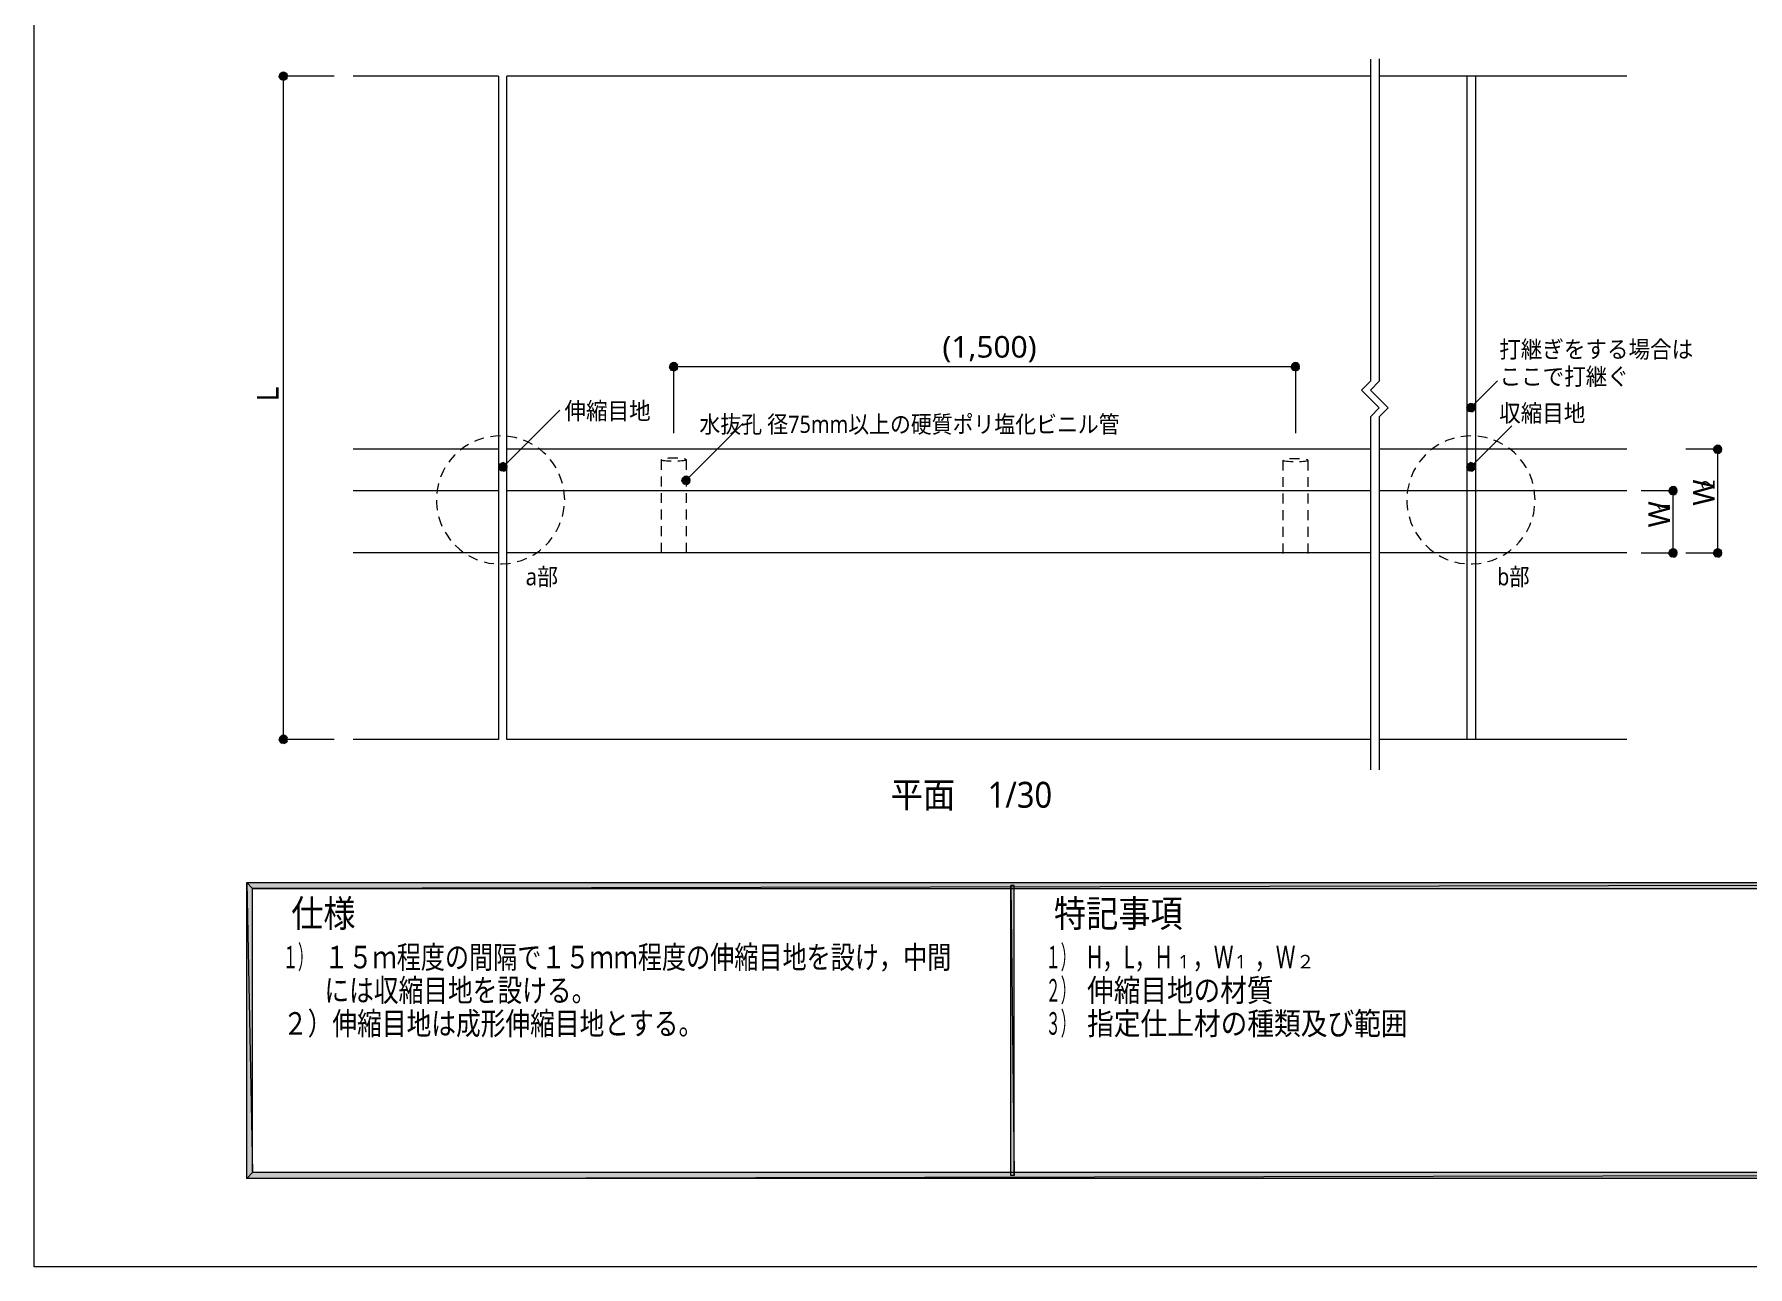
# Model space of a CAD drawing. Header units: millimetres. Extents: x 0 to 420, y 0 to 297.
# Drawn here: x 0.2 to 206.8, y 0 to 148.7 of the extents above; entities that cross this region are included whole.
import ezdxf
from ezdxf.enums import TextEntityAlignment as Align

# ---------------------------------------------------------------- set-up
doc = ezdxf.new("R2010")
doc.units = ezdxf.units.MM
doc.styles.add('kst32b', font='NotoSansJP-Variable.ttf')

msp = doc.modelspace()

# ---------------------------------------------------------------- hatches: boundary and pattern name
h = msp.add_hatch(color=7)
h.paths.add_polyline_path([(29.76, 143.81), (29.72, 143.62), (30.23, 143.62), (29.76, 143.81)])
h.paths.add_polyline_path([(29.72, 143.62), (30.23, 143.62), (29.76, 143.4), (29.72, 143.62)])
h.paths.add_polyline_path([(30.23, 143.62), (29.76, 143.4), (29.87, 143.26), (30.23, 143.62)])
h = msp.add_hatch(color=7)
h.paths.add_polyline_path([(30.23, 144.1), (30.04, 144.06), (30.23, 143.62), (30.23, 144.1)])
h.paths.add_polyline_path([(30.04, 144.06), (30.23, 143.62), (29.87, 143.95), (30.04, 144.06)])
h.paths.add_polyline_path([(30.23, 143.62), (29.87, 143.95), (29.76, 143.81), (30.23, 143.62)])
h = msp.add_hatch(color=7)
h.paths.add_polyline_path([(29.87, 143.26), (30.04, 143.15), (30.23, 143.62), (29.87, 143.26)])
h.paths.add_polyline_path([(30.04, 143.15), (30.23, 143.62), (30.23, 143.11), (30.04, 143.15)])
h.paths.add_polyline_path([(30.23, 143.62), (30.23, 143.11), (30.42, 143.15), (30.23, 143.62)])
for points in [[(30.42, 144.06), (30.23, 144.1), (30.23, 143.62), (30.42, 144.06)], [(77.49, 109.03), (77.3, 109.07), (77.3, 108.56), (77.49, 109.03)], [(152.48, 109.03), (152.29, 109.07), (152.29, 108.56), (152.48, 109.03)], [(173.65, 104.1), (173.46, 104.14), (173.46, 103.63), (173.65, 104.1)], [(203.41, 99.06), (203.22, 99.1), (203.22, 98.62), (203.41, 99.06)], [(56.92, 96.94), (56.73, 96.99), (56.73, 96.48), (56.92, 96.94)], [(78.99, 95.33), (78.8, 95.36), (78.8, 94.87), (78.99, 95.33)], [(173.65, 96.94), (173.46, 96.99), (173.46, 96.48), (173.65, 96.94)], [(198.04, 94.06), (197.84, 94.11), (197.84, 93.6), (198.04, 94.06)], [(198.04, 86.57), (197.84, 86.61), (197.84, 86.11), (198.04, 86.57)], [(203.41, 86.57), (203.22, 86.61), (203.22, 86.11), (203.41, 86.57)], [(30.42, 64.07), (30.23, 64.11), (30.23, 63.61), (30.42, 64.07)]]:
    msp.add_hatch(color=7).paths.add_polyline_path(points)
h = msp.add_hatch(color=7)
h.paths.add_polyline_path([(30.73, 143.62), (30.69, 143.81), (30.23, 143.62), (30.73, 143.62)])
h.paths.add_polyline_path([(30.69, 143.81), (30.23, 143.62), (30.59, 143.95), (30.69, 143.81)])
h.paths.add_polyline_path([(30.23, 143.62), (30.59, 143.95), (30.42, 144.06), (30.23, 143.62)])
h = msp.add_hatch(color=7)
h.paths.add_polyline_path([(30.42, 143.15), (30.59, 143.26), (30.23, 143.62), (30.42, 143.15)])
h.paths.add_polyline_path([(30.59, 143.26), (30.23, 143.62), (30.69, 143.4), (30.59, 143.26)])
h.paths.add_polyline_path([(30.23, 143.62), (30.69, 143.4), (30.73, 143.62), (30.23, 143.62)])
h = msp.add_hatch(color=7)
h.paths.add_polyline_path([(76.84, 108.75), (76.79, 108.56), (77.3, 108.56), (76.84, 108.75)])
h.paths.add_polyline_path([(76.79, 108.56), (77.3, 108.56), (76.84, 108.37), (76.79, 108.56)])
h.paths.add_polyline_path([(77.3, 108.56), (76.84, 108.37), (76.94, 108.2), (77.3, 108.56)])
h = msp.add_hatch(color=7)
h.paths.add_polyline_path([(77.3, 109.07), (77.11, 109.03), (77.3, 108.56), (77.3, 109.07)])
h.paths.add_polyline_path([(77.11, 109.03), (77.3, 108.56), (76.94, 108.92), (77.11, 109.03)])
h.paths.add_polyline_path([(77.3, 108.56), (76.94, 108.92), (76.84, 108.75), (77.3, 108.56)])
h = msp.add_hatch(color=7)
h.paths.add_polyline_path([(76.94, 108.2), (77.11, 108.1), (77.3, 108.56), (76.94, 108.2)])
h.paths.add_polyline_path([(77.11, 108.1), (77.3, 108.56), (77.3, 108.08), (77.11, 108.1)])
h.paths.add_polyline_path([(77.3, 108.56), (77.3, 108.08), (77.49, 108.1), (77.3, 108.56)])
h = msp.add_hatch(color=7)
h.paths.add_polyline_path([(77.79, 108.56), (77.77, 108.75), (77.3, 108.56), (77.79, 108.56)])
h.paths.add_polyline_path([(77.77, 108.75), (77.3, 108.56), (77.66, 108.92), (77.77, 108.75)])
h.paths.add_polyline_path([(77.3, 108.56), (77.66, 108.92), (77.49, 109.03), (77.3, 108.56)])
h = msp.add_hatch(color=7)
h.paths.add_polyline_path([(77.49, 108.1), (77.66, 108.2), (77.3, 108.56), (77.49, 108.1)])
h.paths.add_polyline_path([(77.66, 108.2), (77.3, 108.56), (77.77, 108.37), (77.66, 108.2)])
h.paths.add_polyline_path([(77.3, 108.56), (77.77, 108.37), (77.79, 108.56), (77.3, 108.56)])
h = msp.add_hatch(color=7)
h.paths.add_polyline_path([(151.83, 108.75), (151.79, 108.56), (152.29, 108.56), (151.83, 108.75)])
h.paths.add_polyline_path([(151.79, 108.56), (152.29, 108.56), (151.83, 108.37), (151.79, 108.56)])
h.paths.add_polyline_path([(152.29, 108.56), (151.83, 108.37), (151.93, 108.2), (152.29, 108.56)])
h = msp.add_hatch(color=7)
h.paths.add_polyline_path([(152.29, 109.07), (152.1, 109.03), (152.29, 108.56), (152.29, 109.07)])
h.paths.add_polyline_path([(152.1, 109.03), (152.29, 108.56), (151.93, 108.92), (152.1, 109.03)])
h.paths.add_polyline_path([(152.29, 108.56), (151.93, 108.92), (151.83, 108.75), (152.29, 108.56)])
h = msp.add_hatch(color=7)
h.paths.add_polyline_path([(151.93, 108.2), (152.1, 108.1), (152.29, 108.56), (151.93, 108.2)])
h.paths.add_polyline_path([(152.1, 108.1), (152.29, 108.56), (152.29, 108.08), (152.1, 108.1)])
h.paths.add_polyline_path([(152.29, 108.56), (152.29, 108.08), (152.48, 108.1), (152.29, 108.56)])
h = msp.add_hatch(color=7)
h.paths.add_polyline_path([(152.8, 108.56), (152.76, 108.75), (152.29, 108.56), (152.8, 108.56)])
h.paths.add_polyline_path([(152.76, 108.75), (152.29, 108.56), (152.65, 108.92), (152.76, 108.75)])
h.paths.add_polyline_path([(152.29, 108.56), (152.65, 108.92), (152.48, 109.03), (152.29, 108.56)])
h = msp.add_hatch(color=7)
h.paths.add_polyline_path([(152.48, 108.1), (152.65, 108.2), (152.29, 108.56), (152.48, 108.1)])
h.paths.add_polyline_path([(152.65, 108.2), (152.29, 108.56), (152.76, 108.37), (152.65, 108.2)])
h.paths.add_polyline_path([(152.29, 108.56), (152.76, 108.37), (152.8, 108.56), (152.29, 108.56)])
h = msp.add_hatch(color=7)
h.paths.add_polyline_path([(173, 103.82), (172.95, 103.63), (173.46, 103.63), (173, 103.82)])
h.paths.add_polyline_path([(172.95, 103.63), (173.46, 103.63), (173, 103.44), (172.95, 103.63)])
h.paths.add_polyline_path([(173.46, 103.63), (173, 103.44), (173.1, 103.29), (173.46, 103.63)])
h = msp.add_hatch(color=7)
h.paths.add_polyline_path([(173.46, 104.14), (173.27, 104.1), (173.46, 103.63), (173.46, 104.14)])
h.paths.add_polyline_path([(173.27, 104.1), (173.46, 103.63), (173.1, 103.99), (173.27, 104.1)])
h.paths.add_polyline_path([(173.46, 103.63), (173.1, 103.99), (173, 103.82), (173.46, 103.63)])
h = msp.add_hatch(color=7)
h.paths.add_polyline_path([(173.1, 103.29), (173.27, 103.17), (173.46, 103.63), (173.1, 103.29)])
h.paths.add_polyline_path([(173.27, 103.17), (173.46, 103.63), (173.46, 103.15), (173.27, 103.17)])
h.paths.add_polyline_path([(173.46, 103.63), (173.46, 103.15), (173.65, 103.17), (173.46, 103.63)])
h = msp.add_hatch(color=7)
h.paths.add_polyline_path([(173.95, 103.63), (173.93, 103.82), (173.46, 103.63), (173.95, 103.63)])
h.paths.add_polyline_path([(173.93, 103.82), (173.46, 103.63), (173.8, 103.99), (173.93, 103.82)])
h.paths.add_polyline_path([(173.46, 103.63), (173.8, 103.99), (173.65, 104.1), (173.46, 103.63)])
h = msp.add_hatch(color=7)
h.paths.add_polyline_path([(173.65, 103.17), (173.8, 103.29), (173.46, 103.63), (173.65, 103.17)])
h.paths.add_polyline_path([(173.8, 103.29), (173.46, 103.63), (173.93, 103.44), (173.8, 103.29)])
h.paths.add_polyline_path([(173.46, 103.63), (173.93, 103.44), (173.95, 103.63), (173.46, 103.63)])
h = msp.add_hatch(color=7)
h.paths.add_polyline_path([(202.76, 98.81), (202.71, 98.62), (203.22, 98.62), (202.76, 98.81)])
h.paths.add_polyline_path([(202.71, 98.62), (203.22, 98.62), (202.76, 98.42), (202.71, 98.62)])
h.paths.add_polyline_path([(203.22, 98.62), (202.76, 98.42), (202.86, 98.26), (203.22, 98.62)])
h = msp.add_hatch(color=7)
h.paths.add_polyline_path([(203.22, 99.1), (203.03, 99.06), (203.22, 98.62), (203.22, 99.1)])
h.paths.add_polyline_path([(203.03, 99.06), (203.22, 98.62), (202.86, 98.95), (203.03, 99.06)])
h.paths.add_polyline_path([(203.22, 98.62), (202.86, 98.95), (202.76, 98.81), (203.22, 98.62)])
h = msp.add_hatch(color=7)
h.paths.add_polyline_path([(202.86, 98.26), (203.03, 98.15), (203.22, 98.62), (202.86, 98.26)])
h.paths.add_polyline_path([(203.03, 98.15), (203.22, 98.62), (203.22, 98.11), (203.03, 98.15)])
h.paths.add_polyline_path([(203.22, 98.62), (203.22, 98.11), (203.41, 98.15), (203.22, 98.62)])
h = msp.add_hatch(color=7)
h.paths.add_polyline_path([(203.71, 98.62), (203.67, 98.81), (203.22, 98.62), (203.71, 98.62)])
h.paths.add_polyline_path([(203.67, 98.81), (203.22, 98.62), (203.56, 98.95), (203.67, 98.81)])
h.paths.add_polyline_path([(203.22, 98.62), (203.56, 98.95), (203.41, 99.06), (203.22, 98.62)])
h = msp.add_hatch(color=7)
h.paths.add_polyline_path([(203.41, 98.15), (203.56, 98.26), (203.22, 98.62), (203.41, 98.15)])
h.paths.add_polyline_path([(203.56, 98.26), (203.22, 98.62), (203.67, 98.42), (203.56, 98.26)])
h.paths.add_polyline_path([(203.22, 98.62), (203.67, 98.42), (203.71, 98.62), (203.22, 98.62)])
h = msp.add_hatch(color=7)
h.paths.add_polyline_path([(56.26, 96.67), (56.22, 96.48), (56.73, 96.48), (56.26, 96.67)])
h.paths.add_polyline_path([(56.22, 96.48), (56.73, 96.48), (56.26, 96.29), (56.22, 96.48)])
h.paths.add_polyline_path([(56.73, 96.48), (56.26, 96.29), (56.37, 96.12), (56.73, 96.48)])
h = msp.add_hatch(color=7)
h.paths.add_polyline_path([(56.73, 96.99), (56.54, 96.94), (56.73, 96.48), (56.73, 96.99)])
h.paths.add_polyline_path([(56.54, 96.94), (56.73, 96.48), (56.37, 96.84), (56.54, 96.94)])
h.paths.add_polyline_path([(56.73, 96.48), (56.37, 96.84), (56.26, 96.67), (56.73, 96.48)])
h = msp.add_hatch(color=7)
h.paths.add_polyline_path([(56.37, 96.12), (56.54, 96.01), (56.73, 96.48), (56.37, 96.12)])
h.paths.add_polyline_path([(56.54, 96.01), (56.73, 96.48), (56.73, 95.97), (56.54, 96.01)])
h.paths.add_polyline_path([(56.73, 96.48), (56.73, 95.97), (56.92, 96.01), (56.73, 96.48)])
h = msp.add_hatch(color=7)
h.paths.add_polyline_path([(57.23, 96.48), (57.19, 96.67), (56.73, 96.48), (57.23, 96.48)])
h.paths.add_polyline_path([(57.19, 96.67), (56.73, 96.48), (57.09, 96.84), (57.19, 96.67)])
h.paths.add_polyline_path([(56.73, 96.48), (57.09, 96.84), (56.92, 96.94), (56.73, 96.48)])
h = msp.add_hatch(color=7)
h.paths.add_polyline_path([(56.92, 96.01), (57.09, 96.12), (56.73, 96.48), (56.92, 96.01)])
h.paths.add_polyline_path([(57.09, 96.12), (56.73, 96.48), (57.19, 96.29), (57.09, 96.12)])
h.paths.add_polyline_path([(56.73, 96.48), (57.19, 96.29), (57.23, 96.48), (56.73, 96.48)])
h = msp.add_hatch(color=7)
h.paths.add_polyline_path([(78.34, 95.06), (78.3, 94.87), (78.8, 94.87), (78.34, 95.06)])
h.paths.add_polyline_path([(78.3, 94.87), (78.8, 94.87), (78.34, 94.68), (78.3, 94.87)])
h.paths.add_polyline_path([(78.8, 94.87), (78.34, 94.68), (78.44, 94.51), (78.8, 94.87)])
h = msp.add_hatch(color=7)
h.paths.add_polyline_path([(78.8, 95.36), (78.61, 95.33), (78.8, 94.87), (78.8, 95.36)])
h.paths.add_polyline_path([(78.61, 95.33), (78.8, 94.87), (78.44, 95.21), (78.61, 95.33)])
h.paths.add_polyline_path([(78.8, 94.87), (78.44, 95.21), (78.34, 95.06), (78.8, 94.87)])
h = msp.add_hatch(color=7)
h.paths.add_polyline_path([(79.29, 94.87), (79.27, 95.06), (78.8, 94.87), (79.29, 94.87)])
h.paths.add_polyline_path([(79.27, 95.06), (78.8, 94.87), (79.14, 95.21), (79.27, 95.06)])
h.paths.add_polyline_path([(78.8, 94.87), (79.14, 95.21), (78.99, 95.33), (78.8, 94.87)])
h = msp.add_hatch(color=7)
h.paths.add_polyline_path([(173, 96.67), (172.95, 96.48), (173.46, 96.48), (173, 96.67)])
h.paths.add_polyline_path([(172.95, 96.48), (173.46, 96.48), (173, 96.29), (172.95, 96.48)])
h.paths.add_polyline_path([(173.46, 96.48), (173, 96.29), (173.1, 96.12), (173.46, 96.48)])
h = msp.add_hatch(color=7)
h.paths.add_polyline_path([(173.46, 96.99), (173.27, 96.94), (173.46, 96.48), (173.46, 96.99)])
h.paths.add_polyline_path([(173.27, 96.94), (173.46, 96.48), (173.1, 96.84), (173.27, 96.94)])
h.paths.add_polyline_path([(173.46, 96.48), (173.1, 96.84), (173, 96.67), (173.46, 96.48)])
h = msp.add_hatch(color=7)
h.paths.add_polyline_path([(173.1, 96.12), (173.27, 96.01), (173.46, 96.48), (173.1, 96.12)])
h.paths.add_polyline_path([(173.27, 96.01), (173.46, 96.48), (173.46, 95.97), (173.27, 96.01)])
h.paths.add_polyline_path([(173.46, 96.48), (173.46, 95.97), (173.65, 96.01), (173.46, 96.48)])
h = msp.add_hatch(color=7)
h.paths.add_polyline_path([(173.95, 96.48), (173.93, 96.67), (173.46, 96.48), (173.95, 96.48)])
h.paths.add_polyline_path([(173.93, 96.67), (173.46, 96.48), (173.8, 96.84), (173.93, 96.67)])
h.paths.add_polyline_path([(173.46, 96.48), (173.8, 96.84), (173.65, 96.94), (173.46, 96.48)])
h = msp.add_hatch(color=7)
h.paths.add_polyline_path([(173.65, 96.01), (173.8, 96.12), (173.46, 96.48), (173.65, 96.01)])
h.paths.add_polyline_path([(173.8, 96.12), (173.46, 96.48), (173.93, 96.29), (173.8, 96.12)])
h.paths.add_polyline_path([(173.46, 96.48), (173.93, 96.29), (173.95, 96.48), (173.46, 96.48)])
h = msp.add_hatch(color=7)
h.paths.add_polyline_path([(78.44, 94.51), (78.61, 94.4), (78.8, 94.87), (78.44, 94.51)])
h.paths.add_polyline_path([(78.61, 94.4), (78.8, 94.87), (78.8, 94.36), (78.61, 94.4)])
h.paths.add_polyline_path([(78.8, 94.87), (78.8, 94.36), (78.99, 94.4), (78.8, 94.87)])
h = msp.add_hatch(color=7)
h.paths.add_polyline_path([(78.99, 94.4), (79.14, 94.51), (78.8, 94.87), (78.99, 94.4)])
h.paths.add_polyline_path([(79.14, 94.51), (78.8, 94.87), (79.27, 94.68), (79.14, 94.51)])
h.paths.add_polyline_path([(78.8, 94.87), (79.27, 94.68), (79.29, 94.87), (78.8, 94.87)])
h = msp.add_hatch(color=7)
h.paths.add_polyline_path([(197.38, 93.79), (197.34, 93.6), (197.84, 93.6), (197.38, 93.79)])
h.paths.add_polyline_path([(197.34, 93.6), (197.84, 93.6), (197.38, 93.41), (197.34, 93.6)])
h.paths.add_polyline_path([(197.84, 93.6), (197.38, 93.41), (197.48, 93.26), (197.84, 93.6)])
h = msp.add_hatch(color=7)
h.paths.add_polyline_path([(197.84, 94.11), (197.65, 94.06), (197.84, 93.6), (197.84, 94.11)])
h.paths.add_polyline_path([(197.65, 94.06), (197.84, 93.6), (197.48, 93.96), (197.65, 94.06)])
h.paths.add_polyline_path([(197.84, 93.6), (197.48, 93.96), (197.38, 93.79), (197.84, 93.6)])
h = msp.add_hatch(color=7)
h.paths.add_polyline_path([(197.48, 93.26), (197.65, 93.15), (197.84, 93.6), (197.48, 93.26)])
h.paths.add_polyline_path([(197.65, 93.15), (197.84, 93.6), (197.84, 93.11), (197.65, 93.15)])
h.paths.add_polyline_path([(197.84, 93.6), (197.84, 93.11), (198.04, 93.15), (197.84, 93.6)])
h = msp.add_hatch(color=7)
h.paths.add_polyline_path([(198.35, 93.6), (198.31, 93.79), (197.84, 93.6), (198.35, 93.6)])
h.paths.add_polyline_path([(198.31, 93.79), (197.84, 93.6), (198.2, 93.96), (198.31, 93.79)])
h.paths.add_polyline_path([(197.84, 93.6), (198.2, 93.96), (198.04, 94.06), (197.84, 93.6)])
h = msp.add_hatch(color=7)
h.paths.add_polyline_path([(198.04, 93.15), (198.2, 93.26), (197.84, 93.6), (198.04, 93.15)])
h.paths.add_polyline_path([(198.2, 93.26), (197.84, 93.6), (198.31, 93.41), (198.2, 93.26)])
h.paths.add_polyline_path([(197.84, 93.6), (198.31, 93.41), (198.35, 93.6), (197.84, 93.6)])
h = msp.add_hatch(color=7)
h.paths.add_polyline_path([(197.38, 86.3), (197.34, 86.11), (197.84, 86.11), (197.38, 86.3)])
h.paths.add_polyline_path([(197.34, 86.11), (197.84, 86.11), (197.38, 85.92), (197.34, 86.11)])
h.paths.add_polyline_path([(197.84, 86.11), (197.38, 85.92), (197.48, 85.75), (197.84, 86.11)])
h = msp.add_hatch(color=7)
h.paths.add_polyline_path([(197.84, 86.61), (197.65, 86.57), (197.84, 86.11), (197.84, 86.61)])
h.paths.add_polyline_path([(197.65, 86.57), (197.84, 86.11), (197.48, 86.47), (197.65, 86.57)])
h.paths.add_polyline_path([(197.84, 86.11), (197.48, 86.47), (197.38, 86.3), (197.84, 86.11)])
h = msp.add_hatch(color=7)
h.paths.add_polyline_path([(197.48, 85.75), (197.65, 85.64), (197.84, 86.11), (197.48, 85.75)])
h.paths.add_polyline_path([(197.65, 85.64), (197.84, 86.11), (197.84, 85.6), (197.65, 85.64)])
h.paths.add_polyline_path([(197.84, 86.11), (197.84, 85.6), (198.04, 85.64), (197.84, 86.11)])
h = msp.add_hatch(color=7)
h.paths.add_polyline_path([(198.35, 86.11), (198.31, 86.3), (197.84, 86.11), (198.35, 86.11)])
h.paths.add_polyline_path([(198.31, 86.3), (197.84, 86.11), (198.2, 86.47), (198.31, 86.3)])
h.paths.add_polyline_path([(197.84, 86.11), (198.2, 86.47), (198.04, 86.57), (197.84, 86.11)])
h = msp.add_hatch(color=7)
h.paths.add_polyline_path([(198.04, 85.64), (198.2, 85.75), (197.84, 86.11), (198.04, 85.64)])
h.paths.add_polyline_path([(198.2, 85.75), (197.84, 86.11), (198.31, 85.92), (198.2, 85.75)])
h.paths.add_polyline_path([(197.84, 86.11), (198.31, 85.92), (198.35, 86.11), (197.84, 86.11)])
h = msp.add_hatch(color=7)
h.paths.add_polyline_path([(202.76, 86.3), (202.71, 86.11), (203.22, 86.11), (202.76, 86.3)])
h.paths.add_polyline_path([(202.71, 86.11), (203.22, 86.11), (202.76, 85.92), (202.71, 86.11)])
h.paths.add_polyline_path([(203.22, 86.11), (202.76, 85.92), (202.86, 85.75), (203.22, 86.11)])
h = msp.add_hatch(color=7)
h.paths.add_polyline_path([(203.22, 86.61), (203.03, 86.57), (203.22, 86.11), (203.22, 86.61)])
h.paths.add_polyline_path([(203.03, 86.57), (203.22, 86.11), (202.86, 86.47), (203.03, 86.57)])
h.paths.add_polyline_path([(203.22, 86.11), (202.86, 86.47), (202.76, 86.3), (203.22, 86.11)])
h = msp.add_hatch(color=7)
h.paths.add_polyline_path([(202.86, 85.75), (203.03, 85.64), (203.22, 86.11), (202.86, 85.75)])
h.paths.add_polyline_path([(203.03, 85.64), (203.22, 86.11), (203.22, 85.6), (203.03, 85.64)])
h.paths.add_polyline_path([(203.22, 86.11), (203.22, 85.6), (203.41, 85.64), (203.22, 86.11)])
h = msp.add_hatch(color=7)
h.paths.add_polyline_path([(203.71, 86.11), (203.67, 86.3), (203.22, 86.11), (203.71, 86.11)])
h.paths.add_polyline_path([(203.67, 86.3), (203.22, 86.11), (203.56, 86.47), (203.67, 86.3)])
h.paths.add_polyline_path([(203.22, 86.11), (203.56, 86.47), (203.41, 86.57), (203.22, 86.11)])
h = msp.add_hatch(color=7)
h.paths.add_polyline_path([(203.41, 85.64), (203.56, 85.75), (203.22, 86.11), (203.41, 85.64)])
h.paths.add_polyline_path([(203.56, 85.75), (203.22, 86.11), (203.67, 85.92), (203.56, 85.75)])
h.paths.add_polyline_path([(203.22, 86.11), (203.67, 85.92), (203.71, 86.11), (203.22, 86.11)])
h = msp.add_hatch(color=7)
h.paths.add_polyline_path([(30.23, 64.11), (30.04, 64.07), (30.23, 63.61), (30.23, 64.11)])
h.paths.add_polyline_path([(30.04, 64.07), (30.23, 63.61), (29.87, 63.97), (30.04, 64.07)])
h.paths.add_polyline_path([(30.23, 63.61), (29.87, 63.97), (29.76, 63.8), (30.23, 63.61)])
h = msp.add_hatch(color=7)
h.paths.add_polyline_path([(30.73, 63.61), (30.69, 63.8), (30.23, 63.61), (30.73, 63.61)])
h.paths.add_polyline_path([(30.69, 63.8), (30.23, 63.61), (30.59, 63.97), (30.69, 63.8)])
h.paths.add_polyline_path([(30.23, 63.61), (30.59, 63.97), (30.42, 64.07), (30.23, 63.61)])
h = msp.add_hatch(color=7)
h.paths.add_polyline_path([(29.76, 63.8), (29.72, 63.61), (30.23, 63.61), (29.76, 63.8)])
h.paths.add_polyline_path([(29.72, 63.61), (30.23, 63.61), (29.76, 63.42), (29.72, 63.61)])
h.paths.add_polyline_path([(30.23, 63.61), (29.76, 63.42), (29.87, 63.25), (30.23, 63.61)])
h = msp.add_hatch(color=7)
h.paths.add_polyline_path([(29.87, 63.25), (30.04, 63.14), (30.23, 63.61), (29.87, 63.25)])
h.paths.add_polyline_path([(30.04, 63.14), (30.23, 63.61), (30.23, 63.1), (30.04, 63.14)])
h.paths.add_polyline_path([(30.23, 63.61), (30.23, 63.1), (30.42, 63.14), (30.23, 63.61)])
h = msp.add_hatch(color=7)
h.paths.add_polyline_path([(30.42, 63.14), (30.59, 63.25), (30.23, 63.61), (30.42, 63.14)])
h.paths.add_polyline_path([(30.59, 63.25), (30.23, 63.61), (30.69, 63.42), (30.59, 63.25)])
h.paths.add_polyline_path([(30.23, 63.61), (30.69, 63.42), (30.73, 63.61), (30.23, 63.61)])
h = msp.add_hatch(color=7)
h.paths.add_polyline_path([(393.83, 11.35), (394.53, 10.65), (393.83, 45.64), (393.83, 11.35)])
h.paths.add_polyline_path([(394.53, 10.65), (393.83, 45.64), (394.53, 46.33), (394.53, 10.65)])
h.paths.add_polyline_path([(393.83, 45.64), (394.53, 46.33), (26.52, 45.64), (393.83, 45.64)])
h.paths.add_polyline_path([(394.53, 46.33), (26.52, 45.64), (25.82, 46.33), (394.53, 46.33)])
h.paths.add_polyline_path([(26.52, 45.64), (25.82, 46.33), (26.52, 11.35), (26.52, 45.64)])
h.paths.add_polyline_path([(25.82, 46.33), (26.52, 11.35), (25.82, 10.65), (25.82, 46.33)])
h.paths.add_polyline_path([(26.52, 11.35), (25.82, 10.65), (393.83, 11.35), (26.52, 11.35)])
h.paths.add_polyline_path([(25.82, 10.65), (393.83, 11.35), (394.53, 10.65), (25.82, 10.65)])
h = msp.add_hatch(color=7)
h.paths.add_polyline_path([(118.39, 46), (117.98, 46), (118.39, 10.99), (118.39, 46)])
h.paths.add_polyline_path([(117.98, 46), (118.39, 10.99), (117.98, 10.99), (117.98, 46)])

# ---------------------------------------------------------------- linework, layer by layer
at = {"lineweight": 13}
msp.add_lwpolyline([(0.19, 0), (0.19, 296.97), (420.16, 296.97), (420.16, 0)], close=True, dxfattribs=at)
for points in [[(161.33, 145.67), (161.33, 106.81), (160.27, 105.75), (162.41, 103.61), (161.33, 102.53)], [(162.41, 145.69), (162.41, 106.81), (161.33, 105.75), (163.47, 103.61), (162.41, 102.53)], [(30.23, 63.61), (30.23, 143.62)], [(36.36, 143.62), (30.23, 143.62)], [(56.18, 143.62), (56.18, 63.61), (38.67, 63.61)], [(56.18, 143.62), (38.67, 143.62)], [(57.17, 63.61), (57.17, 143.62)], [(161.33, 143.62), (57.17, 143.62)], [(192.28, 143.62), (162.41, 143.62)], [(173.02, 63.61), (173.02, 143.62)], [(174.03, 63.61), (174.03, 143.62)], [(152.29, 108.56), (77.3, 108.56), (77.3, 100.56)], [(152.29, 108.56), (152.29, 100.56)], [(173.46, 103.63), (176.68, 106.87)], [(56.73, 96.48), (63.56, 103.31)], [(78.8, 94.87), (85.64, 101.71)], [(161.33, 102.53), (161.33, 59.92)], [(162.41, 102.53), (162.41, 59.92)], [(173.46, 96.48), (178.39, 101.43)], [(54.42, 99.95), (54.25, 99.91), (53.51, 99.65), (53.28, 99.55)], [(56.41, 100.22), (55.82, 100.2), (55.2, 100.12)], [(58.42, 99.95), (58.19, 100.01), (57.4, 100.16), (57.21, 100.18)], [(60.28, 99.19), (59.69, 99.5), (59.18, 99.69)], [(171.45, 99.95), (171.3, 99.91), (170.54, 99.65), (170.31, 99.55)], [(173.46, 100.22), (172.87, 100.2), (172.25, 100.12)], [(175.45, 99.95), (175.24, 100.01), (174.46, 100.16), (174.27, 100.18)], [(177.31, 99.19), (176.74, 99.5), (176.23, 99.69)], [(56.18, 98.62), (38.67, 98.62)], [(50.95, 97.96), (50.88, 97.9), (50.36, 97.28), (50.17, 97.03)], [(52.56, 99.19), (52.09, 98.91), (51.54, 98.49)], [(161.33, 98.62), (57.17, 98.62)], [(61.87, 97.96), (61.66, 98.17), (61.07, 98.68), (60.96, 98.74)], [(63.12, 96.35), (62.72, 96.96), (62.42, 97.35)], [(75.8, 97.37), (75.8, 96.14)], [(75.8, 97.37), (75.82, 97.32), (75.9, 97.3), (76.03, 97.26), (76.22, 97.24), (76.43, 97.22), (76.67, 97.22), (76.94, 97.2), (77, 97.2)], [(77.81, 97.51), (77.79, 97.51), (77.51, 97.51), (77.22, 97.51), (76.94, 97.51), (76.67, 97.51), (76.58, 97.49)], [(77.81, 97.2), (78.04, 97.22), (78.27, 97.24), (78.49, 97.26), (78.63, 97.28), (78.74, 97.3), (78.78, 97.35), (78.78, 97.37), (78.74, 97.41), (78.63, 97.43), (78.61, 97.43)], [(78.8, 97.37), (78.8, 96.14)], [(150.79, 97.28), (150.79, 96.05)], [(150.79, 97.28), (150.81, 97.26), (150.9, 97.22), (151.02, 97.2), (151.21, 97.18), (151.43, 97.16), (151.68, 97.13), (151.93, 97.13), (152, 97.13)], [(152.8, 97.43), (152.78, 97.43), (152.51, 97.45), (152.23, 97.45), (151.93, 97.45), (151.68, 97.43), (151.57, 97.43)], [(152.8, 97.13), (153.03, 97.13), (153.27, 97.16), (153.48, 97.18), (153.63, 97.22), (153.73, 97.24), (153.8, 97.26), (153.8, 97.3), (153.73, 97.32), (153.63, 97.37), (153.61, 97.37)], [(153.8, 97.28), (153.8, 96.05)], [(192.28, 98.62), (162.41, 98.62)], [(168, 97.96), (167.92, 97.9), (167.41, 97.28), (167.22, 97.03)], [(169.59, 99.19), (169.14, 98.91), (168.59, 98.49)], [(178.92, 97.96), (178.71, 98.17), (178.1, 98.68), (177.99, 98.74)], [(180.15, 96.35), (179.77, 96.96), (179.45, 97.35)], [(203.22, 86.11), (203.22, 98.62), (199.37, 98.62)], [(49.72, 96.35), (49.51, 95.95), (49.19, 95.25)], [(63.88, 94.49), (63.78, 94.85), (63.5, 95.59), (63.48, 95.63)], [(75.8, 95.33), (75.8, 94.13)], [(78.8, 95.33), (78.8, 94.13)], [(150.79, 95.25), (150.79, 94.06)], [(153.8, 95.25), (153.8, 94.06)], [(166.77, 96.35), (166.54, 95.95), (166.24, 95.25)], [(180.91, 94.49), (180.83, 94.85), (180.55, 95.59), (180.53, 95.63)], [(56.18, 93.6), (38.67, 93.6)], [(48.94, 94.49), (48.94, 94.47), (48.77, 93.68), (48.75, 93.28)], [(161.33, 93.6), (57.17, 93.6)], [(64.16, 92.5), (64.11, 93.28), (64.05, 93.7)], [(75.8, 93.32), (75.8, 92.14)], [(78.8, 93.32), (78.8, 92.14)], [(150.79, 93.26), (150.79, 92.05)], [(153.8, 93.26), (153.8, 92.05)], [(192.28, 93.6), (162.41, 93.6)], [(165.99, 94.49), (165.99, 94.47), (165.82, 93.68), (165.78, 93.28)], [(181.19, 92.5), (181.14, 93.28), (181.08, 93.7)], [(197.84, 86.11), (197.84, 93.6), (193.99, 93.6)], [(48.7, 92.48), (48.7, 92.1), (48.77, 91.31), (48.79, 91.27)], [(63.88, 90.51), (63.99, 90.91), (64.11, 91.69), (64.11, 91.72)], [(75.8, 91.33), (75.8, 90.13)], [(78.8, 91.33), (78.8, 90.13)], [(150.79, 91.25), (150.79, 90.06)], [(153.8, 91.25), (153.8, 90.06)], [(165.73, 92.48), (165.73, 92.1), (165.82, 91.31), (165.82, 91.27)], [(180.93, 90.51), (181.04, 90.91), (181.14, 91.69), (181.14, 91.72)], [(48.96, 90.49), (49.19, 89.77), (49.36, 89.34)], [(63.12, 88.65), (63.14, 88.69), (63.5, 89.39), (63.63, 89.75)], [(75.8, 89.32), (75.8, 88.14)], [(78.8, 89.32), (78.8, 88.14)], [(150.79, 89.26), (150.79, 88.05)], [(153.8, 89.26), (153.8, 88.05)], [(165.99, 90.49), (166.22, 89.77), (166.41, 89.34)], [(180.17, 88.65), (180.19, 88.69), (180.55, 89.39), (180.68, 89.75)], [(49.74, 88.62), (49.89, 88.35), (50.36, 87.69), (50.42, 87.63)], [(50.97, 87.02), (51.46, 86.55), (51.88, 86.23)], [(61.89, 87.04), (62.23, 87.4), (62.67, 87.97)], [(75.8, 87.33), (75.8, 86.11)], [(78.8, 87.33), (78.8, 86.11)], [(150.79, 87.25), (150.79, 86.04)], [(153.8, 87.25), (153.8, 86.04)], [(166.77, 88.62), (166.94, 88.35), (167.41, 87.69), (167.47, 87.63)], [(168, 87.02), (168.51, 86.55), (168.93, 86.23)], [(178.94, 87.04), (179.26, 87.4), (179.73, 87.97)], [(56.18, 86.11), (38.67, 86.11)], [(52.58, 85.79), (52.79, 85.66), (53.51, 85.32), (53.66, 85.28)], [(54.44, 85.03), (55.03, 84.88), (55.63, 84.81)], [(56.43, 84.77), (56.62, 84.77), (57.4, 84.84), (57.64, 84.88)], [(161.33, 86.11), (57.17, 86.11)], [(58.44, 85.05), (58.95, 85.2), (59.58, 85.45)], [(60.3, 85.81), (60.39, 85.87), (61.07, 86.32), (61.3, 86.51)], [(192.28, 86.11), (162.41, 86.11)], [(169.61, 85.79), (169.82, 85.66), (170.54, 85.32), (170.71, 85.28)], [(171.47, 85.03), (172.08, 84.88), (172.68, 84.81)], [(173.48, 84.77), (173.65, 84.77), (174.46, 84.84), (174.69, 84.88)], [(175.47, 85.05), (176, 85.2), (176.61, 85.45)], [(177.33, 85.81), (177.44, 85.87), (178.1, 86.32), (178.33, 86.51)], [(193.99, 86.11), (197.84, 86.11)], [(199.37, 86.11), (203.22, 86.11)], [(36.36, 63.61), (30.23, 63.61)], [(161.33, 63.61), (57.17, 63.61)], [(192.28, 63.61), (162.41, 63.61)]]:
    msp.add_lwpolyline(points, dxfattribs=at)
at = {"lineweight": 0}
for points in [[(29.76, 143.81), (29.72, 143.62), (30.23, 143.62)], [(29.72, 143.62), (30.23, 143.62), (29.76, 143.4)], [(30.23, 143.62), (29.87, 143.95), (29.76, 143.81)], [(30.23, 143.62), (29.76, 143.4), (29.87, 143.26)], [(30.04, 144.06), (30.23, 143.62), (29.87, 143.95)], [(29.87, 143.26), (30.04, 143.15), (30.23, 143.62)], [(30.23, 144.1), (30.04, 144.06), (30.23, 143.62)], [(30.04, 143.15), (30.23, 143.62), (30.23, 143.11)], [(30.42, 144.06), (30.23, 144.1), (30.23, 143.62)], [(30.23, 143.62), (30.59, 143.95), (30.42, 144.06)], [(30.69, 143.81), (30.23, 143.62), (30.59, 143.95)], [(30.73, 143.62), (30.69, 143.81), (30.23, 143.62)], [(30.23, 143.62), (30.23, 143.11), (30.42, 143.15)], [(30.42, 143.15), (30.59, 143.26), (30.23, 143.62)], [(30.59, 143.26), (30.23, 143.62), (30.69, 143.4)], [(30.23, 143.62), (30.69, 143.4), (30.73, 143.62)], [(76.84, 108.75), (76.79, 108.56), (77.3, 108.56)], [(76.79, 108.56), (77.3, 108.56), (76.84, 108.37)], [(77.3, 108.56), (76.94, 108.92), (76.84, 108.75)], [(77.3, 108.56), (76.84, 108.37), (76.94, 108.2)], [(77.11, 109.03), (77.3, 108.56), (76.94, 108.92)], [(76.94, 108.2), (77.11, 108.1), (77.3, 108.56)], [(77.3, 109.07), (77.11, 109.03), (77.3, 108.56)], [(77.11, 108.1), (77.3, 108.56), (77.3, 108.08)], [(77.49, 109.03), (77.3, 109.07), (77.3, 108.56)], [(77.3, 108.56), (77.66, 108.92), (77.49, 109.03)], [(77.77, 108.75), (77.3, 108.56), (77.66, 108.92)], [(77.79, 108.56), (77.77, 108.75), (77.3, 108.56)], [(77.3, 108.56), (77.3, 108.08), (77.49, 108.1)], [(77.49, 108.1), (77.66, 108.2), (77.3, 108.56)], [(77.66, 108.2), (77.3, 108.56), (77.77, 108.37)], [(77.3, 108.56), (77.77, 108.37), (77.79, 108.56)], [(151.83, 108.75), (151.79, 108.56), (152.29, 108.56)], [(151.79, 108.56), (152.29, 108.56), (151.83, 108.37)], [(152.29, 108.56), (151.93, 108.92), (151.83, 108.75)], [(152.29, 108.56), (151.83, 108.37), (151.93, 108.2)], [(152.1, 109.03), (152.29, 108.56), (151.93, 108.92)], [(151.93, 108.2), (152.1, 108.1), (152.29, 108.56)], [(152.29, 109.07), (152.1, 109.03), (152.29, 108.56)], [(152.1, 108.1), (152.29, 108.56), (152.29, 108.08)], [(152.48, 109.03), (152.29, 109.07), (152.29, 108.56)], [(152.29, 108.56), (152.65, 108.92), (152.48, 109.03)], [(152.76, 108.75), (152.29, 108.56), (152.65, 108.92)], [(152.8, 108.56), (152.76, 108.75), (152.29, 108.56)], [(152.29, 108.56), (152.29, 108.08), (152.48, 108.1)], [(152.48, 108.1), (152.65, 108.2), (152.29, 108.56)], [(152.65, 108.2), (152.29, 108.56), (152.76, 108.37)], [(152.29, 108.56), (152.76, 108.37), (152.8, 108.56)], [(173, 103.82), (172.95, 103.63), (173.46, 103.63)], [(172.95, 103.63), (173.46, 103.63), (173, 103.44)], [(173.46, 103.63), (173.1, 103.99), (173, 103.82)], [(173.46, 103.63), (173, 103.44), (173.1, 103.29)], [(173.27, 104.1), (173.46, 103.63), (173.1, 103.99)], [(173.1, 103.29), (173.27, 103.17), (173.46, 103.63)], [(173.46, 104.14), (173.27, 104.1), (173.46, 103.63)], [(173.27, 103.17), (173.46, 103.63), (173.46, 103.15)], [(173.65, 104.1), (173.46, 104.14), (173.46, 103.63)], [(173.46, 103.63), (173.8, 103.99), (173.65, 104.1)], [(173.93, 103.82), (173.46, 103.63), (173.8, 103.99)], [(173.95, 103.63), (173.93, 103.82), (173.46, 103.63)], [(173.46, 103.63), (173.46, 103.15), (173.65, 103.17)], [(173.65, 103.17), (173.8, 103.29), (173.46, 103.63)], [(173.8, 103.29), (173.46, 103.63), (173.93, 103.44)], [(173.46, 103.63), (173.93, 103.44), (173.95, 103.63)], [(202.76, 98.81), (202.71, 98.62), (203.22, 98.62)], [(202.71, 98.62), (203.22, 98.62), (202.76, 98.42)], [(203.22, 98.62), (202.86, 98.95), (202.76, 98.81)], [(203.22, 98.62), (202.76, 98.42), (202.86, 98.26)], [(203.03, 99.06), (203.22, 98.62), (202.86, 98.95)], [(202.86, 98.26), (203.03, 98.15), (203.22, 98.62)], [(203.22, 99.1), (203.03, 99.06), (203.22, 98.62)], [(203.03, 98.15), (203.22, 98.62), (203.22, 98.11)], [(203.41, 99.06), (203.22, 99.1), (203.22, 98.62)], [(203.22, 98.62), (203.56, 98.95), (203.41, 99.06)], [(203.67, 98.81), (203.22, 98.62), (203.56, 98.95)], [(203.71, 98.62), (203.67, 98.81), (203.22, 98.62)], [(203.22, 98.62), (203.22, 98.11), (203.41, 98.15)], [(203.41, 98.15), (203.56, 98.26), (203.22, 98.62)], [(203.56, 98.26), (203.22, 98.62), (203.67, 98.42)], [(203.22, 98.62), (203.67, 98.42), (203.71, 98.62)], [(56.26, 96.67), (56.22, 96.48), (56.73, 96.48)], [(56.22, 96.48), (56.73, 96.48), (56.26, 96.29)], [(56.73, 96.48), (56.37, 96.84), (56.26, 96.67)], [(56.73, 96.48), (56.26, 96.29), (56.37, 96.12)], [(56.54, 96.94), (56.73, 96.48), (56.37, 96.84)], [(56.37, 96.12), (56.54, 96.01), (56.73, 96.48)], [(56.73, 96.99), (56.54, 96.94), (56.73, 96.48)], [(56.54, 96.01), (56.73, 96.48), (56.73, 95.97)], [(56.92, 96.94), (56.73, 96.99), (56.73, 96.48)], [(56.73, 96.48), (57.09, 96.84), (56.92, 96.94)], [(57.19, 96.67), (56.73, 96.48), (57.09, 96.84)], [(57.23, 96.48), (57.19, 96.67), (56.73, 96.48)], [(56.73, 96.48), (56.73, 95.97), (56.92, 96.01)], [(56.92, 96.01), (57.09, 96.12), (56.73, 96.48)], [(57.09, 96.12), (56.73, 96.48), (57.19, 96.29)], [(56.73, 96.48), (57.19, 96.29), (57.23, 96.48)], [(78.34, 95.06), (78.3, 94.87), (78.8, 94.87)], [(78.8, 94.87), (78.44, 95.21), (78.34, 95.06)], [(78.61, 95.33), (78.8, 94.87), (78.44, 95.21)], [(78.8, 95.36), (78.61, 95.33), (78.8, 94.87)], [(78.99, 95.33), (78.8, 95.36), (78.8, 94.87)], [(78.8, 94.87), (79.14, 95.21), (78.99, 95.33)], [(79.27, 95.06), (78.8, 94.87), (79.14, 95.21)], [(79.29, 94.87), (79.27, 95.06), (78.8, 94.87)], [(173, 96.67), (172.95, 96.48), (173.46, 96.48)], [(172.95, 96.48), (173.46, 96.48), (173, 96.29)], [(173.46, 96.48), (173.1, 96.84), (173, 96.67)], [(173.46, 96.48), (173, 96.29), (173.1, 96.12)], [(173.27, 96.94), (173.46, 96.48), (173.1, 96.84)], [(173.1, 96.12), (173.27, 96.01), (173.46, 96.48)], [(173.46, 96.99), (173.27, 96.94), (173.46, 96.48)], [(173.27, 96.01), (173.46, 96.48), (173.46, 95.97)], [(173.65, 96.94), (173.46, 96.99), (173.46, 96.48)], [(173.46, 96.48), (173.8, 96.84), (173.65, 96.94)], [(173.93, 96.67), (173.46, 96.48), (173.8, 96.84)], [(173.95, 96.48), (173.93, 96.67), (173.46, 96.48)], [(173.46, 96.48), (173.46, 95.97), (173.65, 96.01)], [(173.65, 96.01), (173.8, 96.12), (173.46, 96.48)], [(173.8, 96.12), (173.46, 96.48), (173.93, 96.29)], [(173.46, 96.48), (173.93, 96.29), (173.95, 96.48)], [(78.3, 94.87), (78.8, 94.87), (78.34, 94.68)], [(78.8, 94.87), (78.34, 94.68), (78.44, 94.51)], [(78.44, 94.51), (78.61, 94.4), (78.8, 94.87)], [(78.61, 94.4), (78.8, 94.87), (78.8, 94.36)], [(78.8, 94.87), (78.8, 94.36), (78.99, 94.4)], [(78.99, 94.4), (79.14, 94.51), (78.8, 94.87)], [(79.14, 94.51), (78.8, 94.87), (79.27, 94.68)], [(78.8, 94.87), (79.27, 94.68), (79.29, 94.87)], [(197.38, 93.79), (197.34, 93.6), (197.84, 93.6)], [(197.34, 93.6), (197.84, 93.6), (197.38, 93.41)], [(197.84, 93.6), (197.48, 93.96), (197.38, 93.79)], [(197.84, 93.6), (197.38, 93.41), (197.48, 93.26)], [(197.65, 94.06), (197.84, 93.6), (197.48, 93.96)], [(197.48, 93.26), (197.65, 93.15), (197.84, 93.6)], [(197.84, 94.11), (197.65, 94.06), (197.84, 93.6)], [(197.65, 93.15), (197.84, 93.6), (197.84, 93.11)], [(198.04, 94.06), (197.84, 94.11), (197.84, 93.6)], [(197.84, 93.6), (198.2, 93.96), (198.04, 94.06)], [(198.31, 93.79), (197.84, 93.6), (198.2, 93.96)], [(198.35, 93.6), (198.31, 93.79), (197.84, 93.6)], [(197.84, 93.6), (197.84, 93.11), (198.04, 93.15)], [(198.04, 93.15), (198.2, 93.26), (197.84, 93.6)], [(198.2, 93.26), (197.84, 93.6), (198.31, 93.41)], [(197.84, 93.6), (198.31, 93.41), (198.35, 93.6)], [(197.38, 86.3), (197.34, 86.11), (197.84, 86.11)], [(197.34, 86.11), (197.84, 86.11), (197.38, 85.92)], [(197.84, 86.11), (197.48, 86.47), (197.38, 86.3)], [(197.84, 86.11), (197.38, 85.92), (197.48, 85.75)], [(197.65, 86.57), (197.84, 86.11), (197.48, 86.47)], [(197.48, 85.75), (197.65, 85.64), (197.84, 86.11)], [(197.84, 86.61), (197.65, 86.57), (197.84, 86.11)], [(197.65, 85.64), (197.84, 86.11), (197.84, 85.6)], [(198.04, 86.57), (197.84, 86.61), (197.84, 86.11)], [(197.84, 86.11), (198.2, 86.47), (198.04, 86.57)], [(198.31, 86.3), (197.84, 86.11), (198.2, 86.47)], [(198.35, 86.11), (198.31, 86.3), (197.84, 86.11)], [(197.84, 86.11), (197.84, 85.6), (198.04, 85.64)], [(198.04, 85.64), (198.2, 85.75), (197.84, 86.11)], [(198.2, 85.75), (197.84, 86.11), (198.31, 85.92)], [(197.84, 86.11), (198.31, 85.92), (198.35, 86.11)], [(202.76, 86.3), (202.71, 86.11), (203.22, 86.11)], [(202.71, 86.11), (203.22, 86.11), (202.76, 85.92)], [(203.22, 86.11), (202.86, 86.47), (202.76, 86.3)], [(203.22, 86.11), (202.76, 85.92), (202.86, 85.75)], [(203.03, 86.57), (203.22, 86.11), (202.86, 86.47)], [(202.86, 85.75), (203.03, 85.64), (203.22, 86.11)], [(203.22, 86.61), (203.03, 86.57), (203.22, 86.11)], [(203.03, 85.64), (203.22, 86.11), (203.22, 85.6)], [(203.41, 86.57), (203.22, 86.61), (203.22, 86.11)], [(203.22, 86.11), (203.56, 86.47), (203.41, 86.57)], [(203.67, 86.3), (203.22, 86.11), (203.56, 86.47)], [(203.71, 86.11), (203.67, 86.3), (203.22, 86.11)], [(203.22, 86.11), (203.22, 85.6), (203.41, 85.64)], [(203.41, 85.64), (203.56, 85.75), (203.22, 86.11)], [(203.56, 85.75), (203.22, 86.11), (203.67, 85.92)], [(203.22, 86.11), (203.67, 85.92), (203.71, 86.11)], [(30.04, 64.07), (30.23, 63.61), (29.87, 63.97)], [(30.23, 64.11), (30.04, 64.07), (30.23, 63.61)], [(30.42, 64.07), (30.23, 64.11), (30.23, 63.61)], [(30.23, 63.61), (30.59, 63.97), (30.42, 64.07)], [(29.76, 63.8), (29.72, 63.61), (30.23, 63.61)], [(29.72, 63.61), (30.23, 63.61), (29.76, 63.42)], [(30.23, 63.61), (29.87, 63.97), (29.76, 63.8)], [(30.23, 63.61), (29.76, 63.42), (29.87, 63.25)], [(29.87, 63.25), (30.04, 63.14), (30.23, 63.61)], [(30.04, 63.14), (30.23, 63.61), (30.23, 63.1)], [(30.69, 63.8), (30.23, 63.61), (30.59, 63.97)], [(30.73, 63.61), (30.69, 63.8), (30.23, 63.61)], [(30.23, 63.61), (30.23, 63.1), (30.42, 63.14)], [(30.42, 63.14), (30.59, 63.25), (30.23, 63.61)], [(30.59, 63.25), (30.23, 63.61), (30.69, 63.42)], [(30.23, 63.61), (30.69, 63.42), (30.73, 63.61)], [(394.53, 46.33), (26.52, 45.64), (25.82, 46.33)], [(26.52, 45.64), (25.82, 46.33), (26.52, 11.35)], [(25.82, 46.33), (26.52, 11.35), (25.82, 10.65)], [(393.83, 45.64), (394.53, 46.33), (26.52, 45.64)], [(118.39, 46), (117.98, 46), (118.39, 10.99)], [(117.98, 46), (118.39, 10.99), (117.98, 10.99)], [(26.52, 11.35), (25.82, 10.65), (393.83, 11.35)], [(25.82, 10.65), (393.83, 11.35), (394.53, 10.65)]]:
    msp.add_lwpolyline(points, close=True, dxfattribs=at)

# ---------------------------------------------------------------- texts
at = {"style": 'kst32b'}
for s, height, p, p2 in [('(1,500)', 2.599, (109.71, 109.66), (121.08, 109.66)), ('打継ぎをする場合は', 2.079, (176.87, 109.62), (200.26, 109.62)), ('ここで打継ぐ', 2.079, (176.91, 106.34), (192.5, 106.34)), ('伸縮目地', 2.079, (64.14, 102.19), (74.53, 102.19)), ('収縮目地', 2.079, (176.87, 101.92), (187.26, 101.92)), ('水抜孔 径75mm以上の硬質ポリ塩化ビニル管', 2.0791, (80.41, 100.58), (131.09, 100.58)), ('a部', 2.079, (59.46, 82.19), (63.36, 82.19)), ('b部', 2.079, (176.64, 82.19), (180.53, 82.19)), ('平面\u30001/30', 3.119, (103.46, 55.37), (122.95, 55.37)), ('仕様', 3.273, (31.18, 40.98), (38.94, 40.98)), ('特記事項', 3.273, (123.17, 40.98), (138.69, 40.98)), ('１）', 2.728, (30.18, 35.98), (33.81, 35.98)), ('１５ｍ程度の間隔で１５ｍｍ程度の伸縮目地を設け，中間', 2.7278, (35.18, 35.98), (110.79, 35.98)), ('１）', 2.728, (122.17, 35.98), (125.8, 35.98)), ('H，L，H\u3000，W\u3000，W', 2.7278, (127.17, 35.98), (152.26, 35.98)), ('２）', 2.728, (122.17, 31.98), (125.8, 31.98)), ('には収縮目地を設ける。', 2.7278, (35.18, 31.98), (67.98, 31.98)), ('伸縮目地の材質', 2.728, (127.17, 31.98), (149.64, 31.98)), ('２）伸縮目地は成形伸縮目地とする。', 2.7278, (30.18, 27.98), (80.87, 27.98)), ('３）', 2.728, (122.17, 27.98), (125.8, 27.98)), ('指定仕上材の種類及び範囲', 2.7278, (127.17, 27.98), (165.81, 27.98))]:
    msp.add_text(s, height=height, dxfattribs=at).set_placement(p, p2, align=Align.FIT)
for s, height, p in [('L', 2.6, (29.65, 104.37)), ('W', 2.6, (202.84, 91.8)), ('2', 1.56, (202.84, 93.77)), ('W', 2.6, (197.46, 89.18)), ('1', 1.56, (197.46, 91.14))]:
    msp.add_text(s, height=height, rotation=90, dxfattribs=at).set_placement(p)
for s, p in [('1', (138.22, 35.98)), ('1', (145.1, 35.98)), ('２', (152.38, 35.98))]:
    msp.add_text(s, height=1.64, dxfattribs=at).set_placement(p)

doc.saveas('drawing.dxf')
